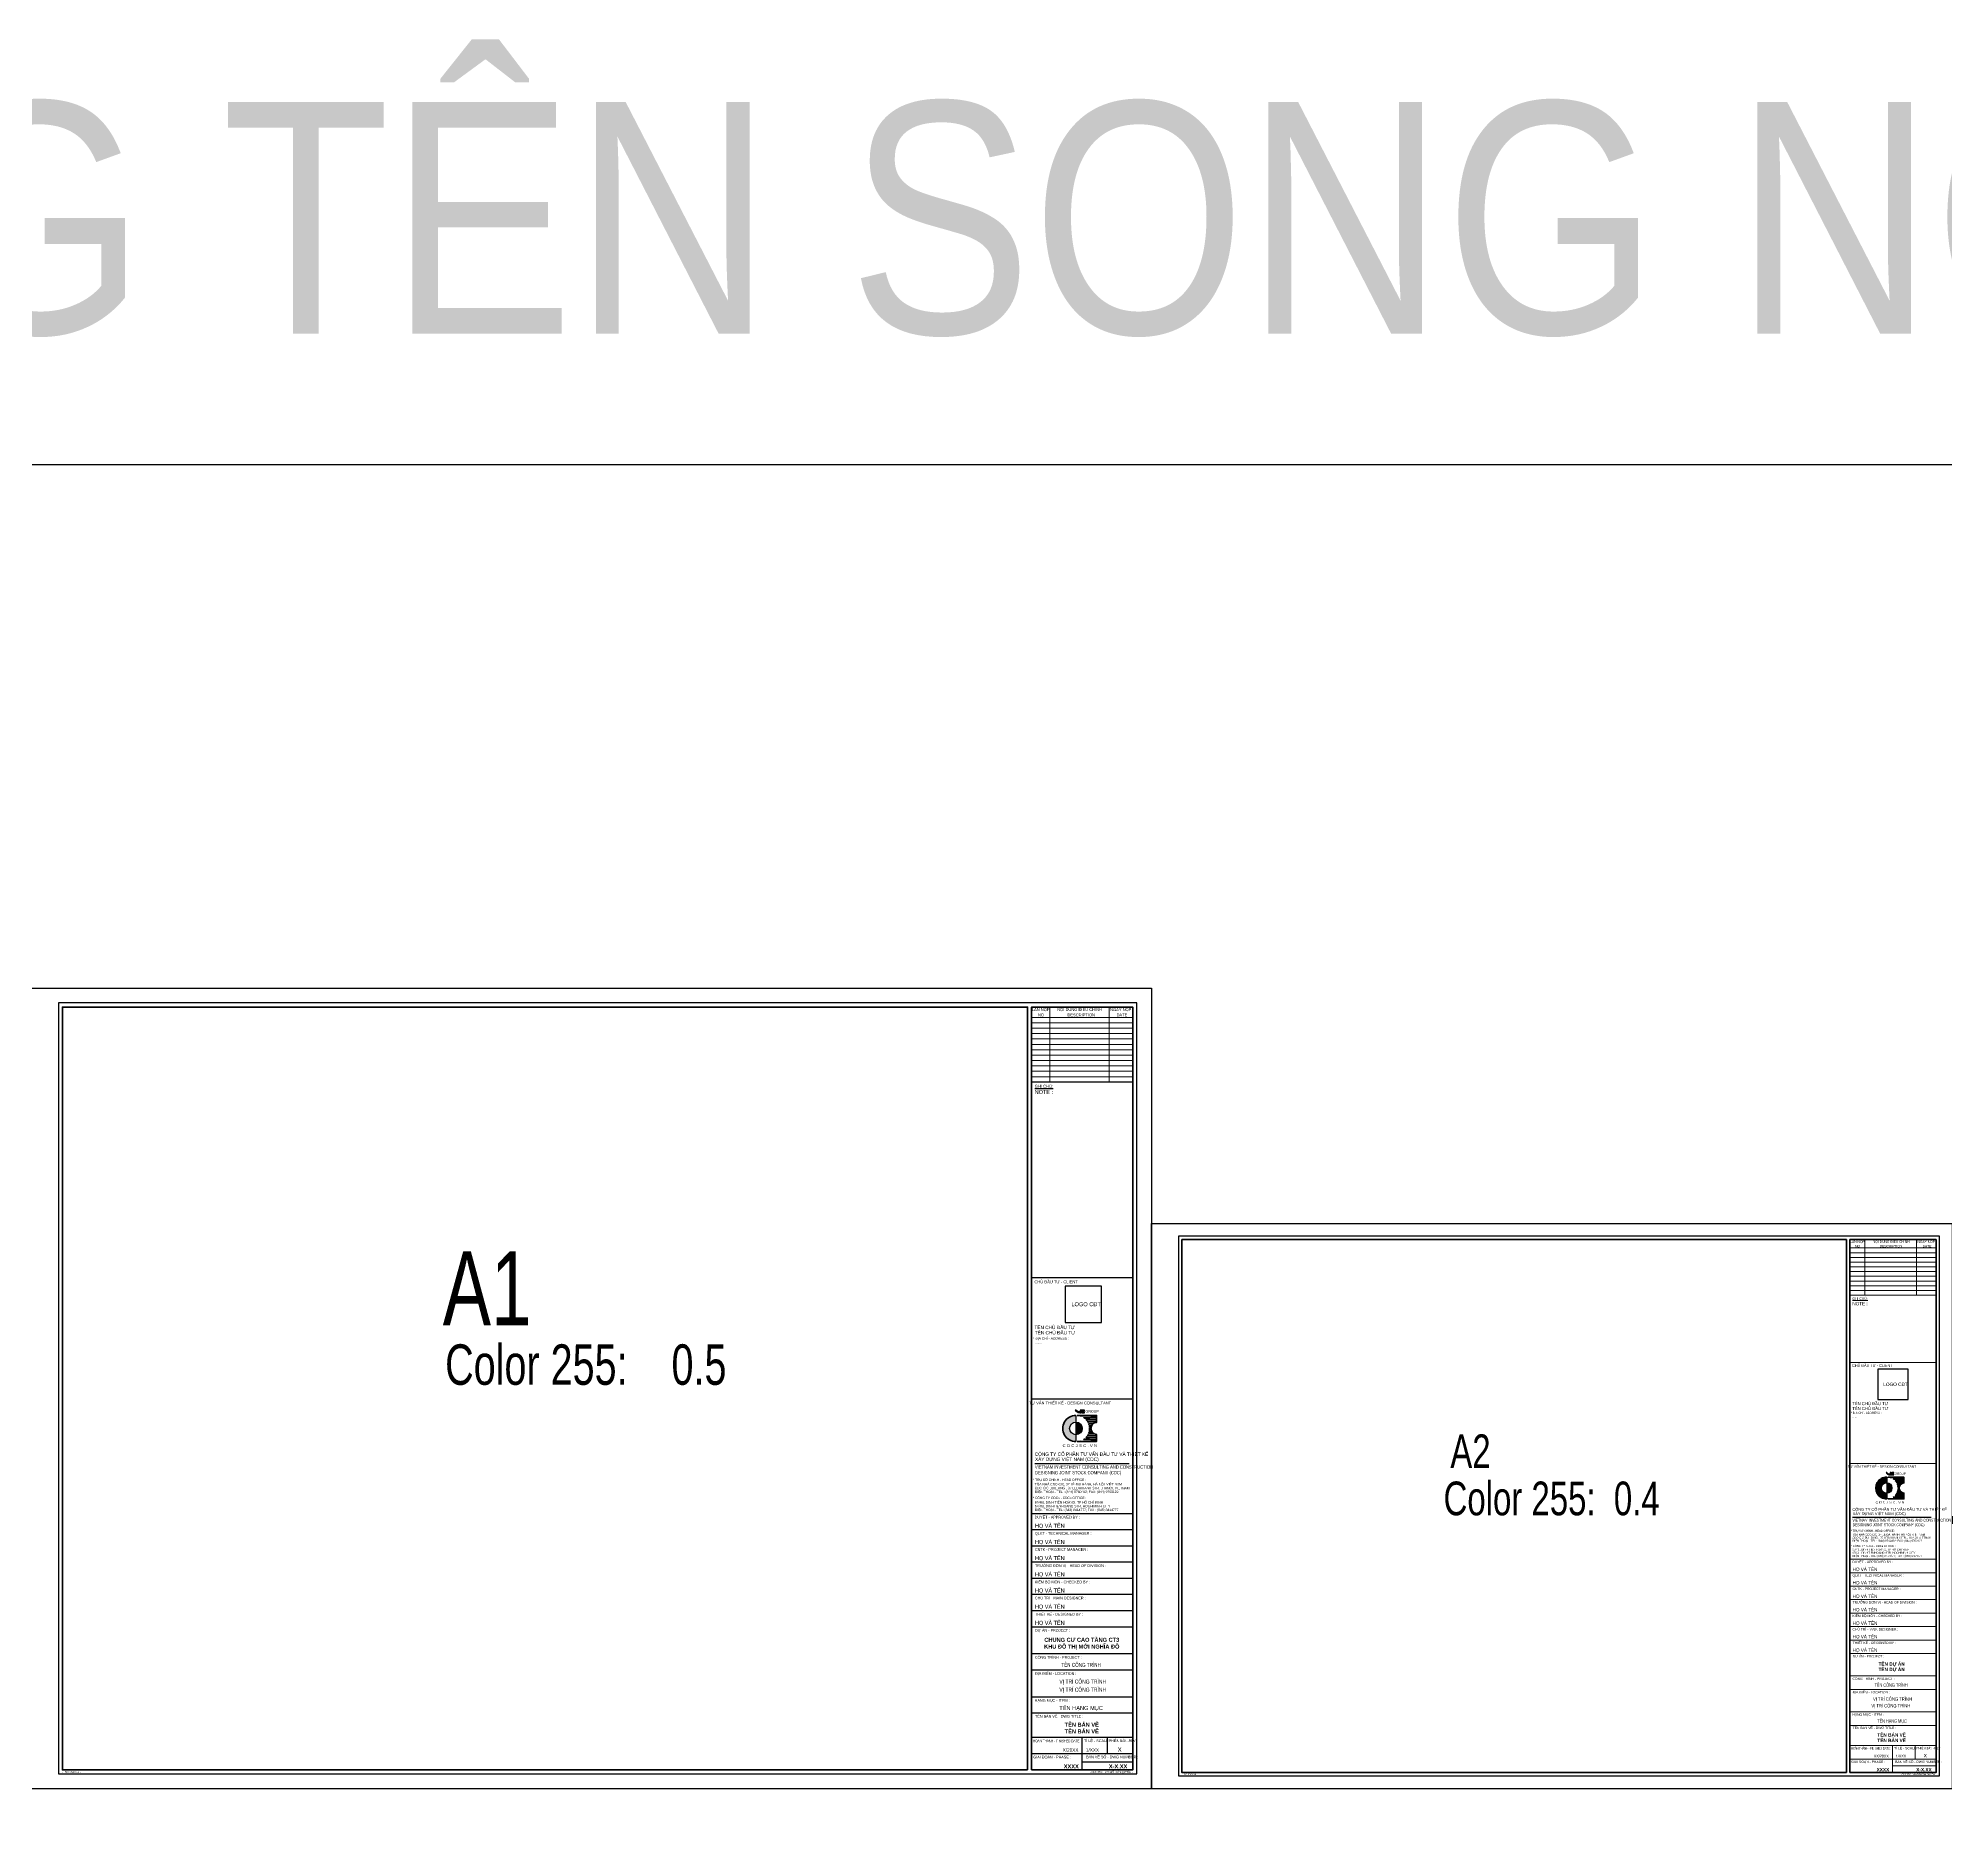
# Model space of a CAD drawing. Header units: millimetres. Extents: x 44 to 16922, y -171 to 5129.
# Drawn here: x 1709 to 3124, y 2794 to 4129 of the extents above; entities that cross this region are included whole.
import ezdxf
from ezdxf.enums import TextEntityAlignment as Align

# ---------------------------------------------------------------- set-up
doc = ezdxf.new("R2010")
doc.units = ezdxf.units.MM
doc.layers.add('CDC -TEXT KHUNG', color=7, linetype='Continuous', lineweight=15)
doc.layers.add('CDC-KHUNGTEN', color=7, linetype='Continuous')
doc.styles.add('Arial', font='arial.ttf', dxfattribs={"width": 0.9, "height": 525})
doc.styles.add('Arial_4', font='arial.ttf', dxfattribs={"width": 0.75, "height": 3})
doc.styles.add('Arial_B_3', font='arialbd.ttf', dxfattribs={"width": 0.75, "height": 3})
doc.styles.add('KT CDC', font='arial.ttf', dxfattribs={"width": 0.85, "height": 200})

# ---------------------------------------------------------------- blocks, each defined once
blk = doc.blocks.new('LOGOmoi')
at = {"layer": 'CDC-KHUNGTEN', "true_color": 0x00fa3e}
h = blk.add_hatch(color=100, dxfattribs=at)
edge = h.paths.add_edge_path()
edge.add_arc((0.02, 0), 1.87, 90, 270)
edge.add_line((0.02, -1.88), (0.02, -3.84))
edge.add_line((0.02, -3.84), (-0.17, -3.84))
edge.add_line((-0.17, -3.84), (-0.36, -3.83))
edge.add_line((-0.36, -3.83), (-0.55, -3.8))
edge.add_line((-0.55, -3.8), (-0.73, -3.77))
edge.add_line((-0.73, -3.77), (-0.92, -3.73))
edge.add_line((-0.92, -3.73), (-1.1, -3.68))
edge.add_line((-1.1, -3.68), (-1.28, -3.62))
edge.add_line((-1.28, -3.62), (-1.45, -3.55))
edge.add_line((-1.45, -3.55), (-1.63, -3.48))
edge.add_line((-1.63, -3.48), (-1.79, -3.39))
edge.add_line((-1.79, -3.39), (-1.96, -3.3))
edge.add_line((-1.96, -3.3), (-2.12, -3.2))
edge.add_line((-2.12, -3.2), (-2.27, -3.09))
edge.add_line((-2.27, -3.09), (-2.42, -2.97))
edge.add_line((-2.42, -2.97), (-2.56, -2.85))
edge.add_line((-2.56, -2.85), (-2.7, -2.72))
edge.add_line((-2.7, -2.72), (-2.83, -2.58))
edge.add_line((-2.83, -2.58), (-2.95, -2.44))
edge.add_line((-2.95, -2.44), (-3.07, -2.29))
edge.add_line((-3.07, -2.29), (-3.18, -2.14))
edge.add_line((-3.18, -2.14), (-3.28, -1.98))
edge.add_line((-3.28, -1.98), (-3.37, -1.81))
edge.add_line((-3.37, -1.81), (-3.46, -1.64))
edge.add_line((-3.46, -1.64), (-3.53, -1.47))
edge.add_line((-3.53, -1.47), (-3.6, -1.3))
edge.add_line((-3.6, -1.3), (-3.66, -1.12))
edge.add_line((-3.66, -1.12), (-3.71, -0.93))
edge.add_line((-3.71, -0.93), (-3.75, -0.75))
edge.add_line((-3.75, -0.75), (-3.79, -0.56))
edge.add_line((-3.79, -0.56), (-3.81, -0.38))
edge.add_line((-3.81, -0.38), (-3.82, -0.19))
edge.add_line((-3.82, -0.19), (-3.83, 0))
edge.add_line((-3.83, 0), (-3.82, 0.19))
edge.add_line((-3.82, 0.19), (-3.81, 0.38))
edge.add_line((-3.81, 0.38), (-3.79, 0.56))
edge.add_line((-3.79, 0.56), (-3.75, 0.75))
edge.add_line((-3.75, 0.75), (-3.71, 0.93))
edge.add_line((-3.71, 0.93), (-3.66, 1.12))
edge.add_line((-3.66, 1.12), (-3.6, 1.3))
edge.add_line((-3.6, 1.3), (-3.53, 1.47))
edge.add_line((-3.53, 1.47), (-3.46, 1.64))
edge.add_line((-3.46, 1.64), (-3.37, 1.81))
edge.add_line((-3.37, 1.81), (-3.28, 1.98))
edge.add_line((-3.28, 1.98), (-3.18, 2.14))
edge.add_line((-3.18, 2.14), (-3.07, 2.29))
edge.add_line((-3.07, 2.29), (-2.95, 2.44))
edge.add_line((-2.95, 2.44), (-2.83, 2.58))
edge.add_line((-2.83, 2.58), (-2.7, 2.72))
edge.add_line((-2.7, 2.72), (-2.56, 2.85))
edge.add_line((-2.56, 2.85), (-2.42, 2.97))
edge.add_line((-2.42, 2.97), (-2.27, 3.09))
edge.add_line((-2.27, 3.09), (-2.12, 3.2))
edge.add_line((-2.12, 3.2), (-1.96, 3.3))
edge.add_line((-1.96, 3.3), (-1.79, 3.39))
edge.add_line((-1.79, 3.39), (-1.63, 3.48))
edge.add_line((-1.63, 3.48), (-1.45, 3.55))
edge.add_line((-1.45, 3.55), (-1.28, 3.62))
edge.add_line((-1.28, 3.62), (-1.1, 3.68))
edge.add_line((-1.1, 3.68), (-0.92, 3.73))
edge.add_line((-0.92, 3.73), (-0.73, 3.77))
edge.add_line((-0.73, 3.77), (-0.55, 3.8))
edge.add_line((-0.55, 3.8), (-0.36, 3.83))
edge.add_line((-0.36, 3.83), (-0.17, 3.84))
edge.add_line((-0.17, 3.84), (0.02, 3.84))
edge.add_line((0.02, 3.84), (0.02, 1.87))
at = {"layer": 'CDC-KHUNGTEN'}
h = blk.add_hatch(color=1, dxfattribs=at)
h.paths.add_polyline_path([(1.46, 5.45), (1.26, 5.45), (1.26, 4.88), (1.21, 4.88, -0.237912), (0.06, 5.45), (-0.2, 5.45, 0.272847), (1.14, 4.66), (1.46, 4.66)])
h.paths.add_polyline_path([(2.59, 5.45), (1.8, 5.45, 0.414214), (1.54, 5.2), (1.54, 4.92, 0.414214), (1.8, 4.66), (2.59, 4.66), (2.59, 4.87), (1.8, 4.87, -0.414214), (1.74, 4.92), (1.74, 5.2, -0.414214), (1.8, 5.25), (2.59, 5.25)])
at = {"layer": 'CDC-KHUNGTEN', "true_color": 0xc20000}
blk.add_hatch(color=12, dxfattribs=at).paths.add_polyline_path([(0.02, 1.87), (0.02, -1.81), (0.02, -1.88, 0.414214), (1.89, 0, 0.414214)])
at = {"layer": 'CDC-KHUNGTEN', "color": 102}
for p, q in [((0.02, 3.84), (0.02, -3.85)), ((0.42, 3.85), (6.1, 3.85)), ((1.28, 3.7), (5.24, 3.7)), ((2.3, 3.24), (6.1, 3.24)), ((2.51, 3.09), (4.01, 3.09)), ((3.03, 2.63), (6.1, 2.63)), ((3.16, 2.49), (3.36, 2.49)), ((3.4, 2.17), (6.1, 2.17)), ((3.49, 2.03), (6.1, 2.03)), ((3.64, 2.78), (6.1, 2.78)), ((3.74, 1.57), (5.37, 1.57)), ((3.8, 1.42), (5.15, 1.42)), ((3.95, 0.96), (4.75, 0.96)), ((3.98, 0.81), (4.66, 0.81)), ((4.05, 0.35), (4.51, 0.35)), ((4.06, 0.2), (4.49, 0.2)), ((4.47, 3.39), (6.1, 3.39)), ((6.1, 3.85), (6.1, 1.81)), ((0.01, -3.84), (0.02, -3.84)), ((0.42, -3.84), (6.1, -3.84)), ((1.28, -3.7), (5.24, -3.7)), ((2.3, -3.24), (6.1, -3.24)), ((2.51, -3.09), (4.01, -3.09)), ((3.03, -2.63), (6.1, -2.63)), ((3.16, -2.49), (3.36, -2.49)), ((3.4, -2.17), (6.1, -2.17)), ((3.49, -2.03), (6.1, -2.03)), ((3.64, -2.78), (6.1, -2.78)), ((3.74, -1.57), (5.37, -1.57)), ((3.8, -1.42), (5.15, -1.42)), ((3.95, -0.96), (4.75, -0.96)), ((3.98, -0.81), (4.66, -0.81)), ((4.05, -0.35), (4.51, -0.35)), ((4.06, -0.2), (4.49, -0.2)), ((4.47, -3.39), (6.1, -3.39)), ((6.1, -1.79), (6.1, -3.84))]:
    blk.add_line(p, q, dxfattribs=at)
at = {"layer": 'CDC-KHUNGTEN', "color": 1}
for points in [[(1.46, 5.45), (1.26, 5.45), (1.26, 4.88), (1.21, 4.88, -0.237912), (0.06, 5.45), (-0.2, 5.45, 0.272847), (1.14, 4.66), (1.46, 4.66)], [(2.59, 5.45), (1.8, 5.45, 0.414214), (1.54, 5.2), (1.54, 4.92, 0.414214), (1.8, 4.66), (2.59, 4.66), (2.59, 4.87), (1.8, 4.87, -0.414214), (1.74, 4.92), (1.74, 5.2, -0.414214), (1.8, 5.25), (2.59, 5.25)]]:
    blk.add_lwpolyline(points, format="xyb", close=True, dxfattribs=at)
at = {"layer": 'CDC-KHUNGTEN', "color": 7, "lineweight": 40}
blk.add_lwpolyline([(0.42, 3.85), (6.1, 3.85), (6.1, 1.81, 0.905134), (6.1, -1.79), (6.1, -3.84), (0.42, -3.84)], format="xyb", dxfattribs=at)
at = {"layer": 'CDC-KHUNGTEN', "color": 102}
blk.add_circle((0.02, 0), 1.87, dxfattribs=at)
at = {"layer": 'CDC-KHUNGTEN', "color": 7, "lineweight": 40}
blk.add_arc((0, 0), 3.85, 89.7449, 270.2551, dxfattribs=at)
at = {"layer": 'CDC-KHUNGTEN', "color": 112}
blk.add_ellipse((0.22, 0), major_axis=(-2.72, 2.72), ratio=1, start_param=-1.064136, end_param=-0.838054, dxfattribs=at)
at = {"layer": 'CDC-KHUNGTEN', "color": 102}
for centre, major_axis, start_param, end_param in [((0.22, 0), (-2.72, 2.72), -1.423028, -1.355019), ((0.22, 0), (2.72, 2.72), 6.199614, 6.251308), ((6.3, 0), (-2.72, 2.72), 0.083571, 0.124553), ((0.22, 0), (-2.72, 2.72), 4.527318, 4.587836), ((0.22, 0), (-2.72, 2.72), 4.346177, 4.481253), ((6.3, 0), (-2.72, 2.72), -0.147768, -0.022458), ((0.22, 0), (-2.72, 2.72), 4.178765, 4.304301), ((0.22, 0), (2.72, 2.72), 5.589142, 5.7099), ((0.22, 0), (2.72, 2.72), 5.445131, 5.550443), ((6.3, 0), (2.72, 2.72), 1.064136, 1.278853), ((6.27, 0.01), (1.28, 1.28), 0.884906, 3.827483), ((0.22, 0.01), (2.72, 2.72), 3.979647, 4.205729), ((0.22, 0), (-2.72, 2.72), 2.925816, 2.993825), ((0.22, 0), (-2.72, 2.72), 3.17347, 3.225164), ((0.22, 0), (2.72, 2.72), 4.836942, 4.89746), ((6.3, 0), (-2.72, 2.72), 1.446243, 1.487225), ((0.22, 0), (2.72, 2.72), 4.943525, 5.078601), ((6.3, 0), (-2.72, 2.72), 1.538919, 1.718564), ((0.22, 0), (-2.72, 2.72), 3.549681, 3.675216), ((0.22, 0), (-2.72, 2.72), 3.714878, 3.835636), ((6.3, 0), (2.72, 2.72), 3.433536, 3.648253)]:
    blk.add_ellipse(centre, major_axis=major_axis, ratio=1, start_param=start_param, end_param=end_param, dxfattribs=at)
at = {"layer": 'CDC-KHUNGTEN', "color": 1, "style": 'KT CDC', "width": 0.85}
blk.add_text('GROUP', height=0.792, dxfattribs=at).set_placement((2.85, 4.67))
at = {"layer": 'CDC-KHUNGTEN', "color": 102, "style": 'KT CDC', "width": 1.15}
blk.add_text('C D C J S C . V N', height=0.8, dxfattribs=at).set_placement((-3.92, -5.47))
blk = doc.blocks.new('KHUNG DOC A2')
at = {"layer": 'CDC-KHUNGTEN'}
blk.add_line((-64.5, 192), (-6.2, 192), dxfattribs=at)
at = {"layer": 'CDC-KHUNGTEN', "lineweight": 20}
for p, q in [((-2.5, 160.8), (-66.5, 160.8)), ((-2.5, 150.8), (-66.5, 150.8)), ((-2.5, 140.8), (-66.5, 140.8)), ((-2.5, 130.8), (-66.5, 130.8)), ((-2.5, 120.8), (-66.5, 120.8)), ((-2.5, 110.8), (-66.5, 110.8)), ((-2.5, 100.8), (-66.5, 100.8)), ((-2.5, 90.8), (-66.5, 90.8)), ((-2.5, 74.2), (-66.5, 74.2)), ((-2.5, 64.2), (-66.5, 64.2)), ((-2.5, 47.5), (-66.5, 47.5)), ((-2.5, 37.5), (-66.5, 37.5)), ((-2.5, 22.5), (-66.5, 22.5)), ((-34.8, 2.5), (-34.8, 22.5)), ((-18, 12.5), (-18, 22.5)), ((-2.5, 12.5), (-66.5, 12.5)), ((-34.8, 7.5), (-2.5, 7.5))]:
    blk.add_line(p, q, dxfattribs=at)
at = {"layer": 'CDC-KHUNGTEN', "xscale": 2.09492374791903, "yscale": 2.09492374791903, "zscale": 2.09492374791903}
blk.add_blockref('LOGOmoi', (-39.2, 213.6), dxfattribs=at)
at = {"layer": 'CDC -TEXT KHUNG', "style": 'Arial_B_3', "width": 0.8}
for s, p in [('TÊN DỰ ÁN', (-35.5, 81.8)), ('TÊN DỰ ÁN', (-35.5, 77.8)), ('TÊN BẢN VẼ', (-35.5, 29.2)), ('TÊN BẢN VẼ', (-35.5, 25.1))]:
    blk.add_text(s, height=2.5, dxfattribs=at).set_placement(p, align=Align.CENTER)
at = {"layer": 'CDC -TEXT KHUNG', "style": 'KT CDC', "width": 1.15}
for s, p in [('- ISO 06/2019 -', (-562, 0.6)), ('- CDCJSC . VN GIỮ BẢN QUYỂN -', (-29.1, 0.6))]:
    blk.add_text(s, height=1.047, dxfattribs=at).set_placement(p)
at = {"layer": 'CDC -TEXT KHUNG', "style": 'Arial_B_3', "width": 0.8}
for s, p in [('XXXX', (-37.3, 3.4)), ('X-X.XX', (-5.8, 3.4))]:
    blk.add_text(s, height=2.5, dxfattribs=at).set_placement(p, align=Align.RIGHT)
at = {"layer": 'CDC-KHUNGTEN'}
for s, height, style, width, p in [('CÔNG TY CỔ PHẦN TƯ VẤN ÐẦU TƯ VÀ THIẾT KẾ', 2.083, 'KT CDC', 0.84, (-64.6, 196.7)), ('VIETNAM INVESTMENT CONSULTING AND CONSTRUCTION ', 2.083, 'KT CDC', 0.7, (-64.5, 188.7)), ('XÂY DỰNG VIỆT NAM (CDC)', 2.083, 'KT CDC', 0.84, (-64.4, 193.5)), ('DESIGNING JOINT STOCK COMPANY (CDC)', 2.083, 'KT CDC', 0.7, (-64.4, 185.3)), ('* TRỤ SỞ CHÍNH - HEAD OFFICE :', 1.5, 'KT CDC', 0.85, (-65.7, 181.1)), ('* CÔNG TY CDCs - CDCs OFFICE :', 1.5, 'KT CDC', 0.85, (-65.7, 169.9)), ('TÒA NHÀ CDC-CIC, 37 LÊ ĐẠI HÀNH, HÀ NỘI, VIỆT NAM', 1.5, 'KT CDC', 0.85, (-64.6, 178.3)), ('CDC-CIC BUILDING , 37 LEDAIHANH STR. , HANOI, VIETNAM', 1.5, 'KT CDC', 0.85, (-64.6, 176)), ('ĐIỆN THOẠI - TEL : (844) 9760402; FAX: (844) 9763122', 1.5, 'KT CDC', 0.85, (-64.5, 173.7)), ('67/46L ĐINH TIÊN HOÀNG, TP HỒ CHÍ MINH', 1.5, 'KT CDC', 0.85, (-64.6, 167.2)), ('67/46L DINHTIENHOANG STR, HOCHIMINH CITY', 1.5, 'KT CDC', 0.85, (-64.6, 164.8)), ('ĐIỆN THOẠI - TEL: (848) 8414777; FAX : (848) 8414777', 1.5, 'KT CDC', 0.85, (-64.5, 162.5)), ('DUYỆT - APPROVED BY :', 1.8, 'Arial', 0.8, (-64.6, 157.9)), ('QLKT - TECHNICAL MANAGER :', 1.8, 'Arial', 0.8, (-64.5, 147.9)), ('CNTK - PROJECT MANAGER :', 1.8, 'Arial', 0.8, (-64.5, 137.9)), ('TRƯỞNG ĐƠN VỊ - HEAD OF DIVISION :', 1.8, 'Arial', 0.8, (-64.5, 127.9)), ('KIỂM BỘ MÔN - CHECKED BY :', 1.8, 'Arial', 0.8, (-64.6, 117.9)), ('CHỦ TRÌ - MAIN DESIGNER :', 1.8, 'Arial', 0.8, (-64.5, 107.9)), ('THIẾT KẾ - DESIGNED BY :', 1.8, 'Arial', 0.8, (-64.4, 97.9)), ('DỰ ÁN - PROJECT :  ', 1.8, 'Arial', 0.8, (-64.4, 87.9)), ('CÔNG TRÌNH - PROJECT :  ', 1.8, 'Arial', 0.8, (-64.5, 71.2)), ('ĐỊA ĐIỂM - LOCATION :', 1.8, 'Arial', 0.8, (-64.4, 61.2)), ('HẠNG MỤC - ITEM : ', 1.8, 'Arial', 0.8, (-64.6, 44.6)), ('TÊN BẢN VẼ - DWG TITLE :', 1.8, 'Arial', 0.8, (-64.4, 34.8)), ('TỈ LỆ - SCALE :', 1.8, 'Arial', 0.8, (-33.7, 19.7)), ('PHIÊN BẢN -REV', 1.8, 'Arial', 0.7, (-17.1, 19.7)), ('GIAI ĐOẠN - PHASE :', 1.8, 'Arial', 0.8, (-65.5, 9.6)), ('BẢN VẼ SỐ - DWG NUMBER :', 1.8, 'Arial', 0.8, (-32.9, 9.6))]:
    blk.add_text(s, height=height, dxfattribs=dict(at, style=style, width=width)).set_placement(p)
at = {"layer": 'CDC-KHUNGTEN', "style": 'Arial'}
for s, width, p in [('VỊ TRÍ CÔNG TRÌNH', 0.7, (-34.9, 55.8)), ('TÊN CÔNG TRÌNH', 0.65, (-35.9, 66.2)), ('VỊ TRÍ CÔNG TRÌNH', 0.7, (-36.1, 50.8)), ('TÊN HẠNG MỤC', 0.65, (-35.2, 39.5))]:
    blk.add_text(s, height=2.5, dxfattribs=dict(at, width=width)).set_placement(p, align=Align.CENTER)
at = {"layer": 'CDC-KHUNGTEN', "style": 'Arial', "width": 0.754301}
blk.add_text('HOÀN THÀNH - FINISHED DATE :', height=1.8, dxfattribs=at).set_placement((-65.6, 19.6), (-35.9, 19.6), align=Align.FIT)
at = {"layer": 'CDC-KHUNGTEN', "style": 'Arial', "width": 0.9}
for s, p in [('XX/20XX', (-37.6, 13.7)), ('1/XXX', (-24.7, 13.7))]:
    blk.add_text(s, height=2, dxfattribs=at).set_placement(p, align=Align.RIGHT)
at = {"layer": 'CDC-KHUNGTEN', "style": 'KT CDC'}
blk.add_text('X', height=2.67, dxfattribs=at).set_placement((-9.3, 13.7), align=Align.RIGHT)
at = {"layer": 'CDC-KHUNGTEN', "char_height": 2.5, "width": 38.532, "attachment_point": 1, "line_spacing_factor": 0.941778, "style": 'KT CDC'}
for insert in [(-64.4, 154.6), (-64.4, 144.6), (-64.4, 134.6), (-64.4, 124.6), (-64.4, 114.6), (-64.4, 104.6), (-64.4, 94.6)]:
    blk.add_mtext('HỌ VÀ TÊN', dxfattribs=dict(at, insert=insert))
blk = doc.blocks.new('CDTA1')
at = {"layer": 'CDC-KHUNGTEN', "lineweight": 25}
blk.add_line((0, 90), (-75, 90), dxfattribs=at)
at = {"layer": 'CDC-KHUNGTEN'}
blk.add_lwpolyline([(-23.1, 57), (-23.1, 83.8), (-50.1, 83.8), (-50.1, 57)], close=True, dxfattribs=at)
for s, height, style, width, p in [('CHỦ ĐẦU TƯ - CLIENT', 2.2, 'KT CDC', 0.85, (-72.9, 86)), ('LOGO CĐT', 3, 'Arial', 0.8, (-45.5, 69)), ('* ĐỊA CHỈ - ADDRESS :', 1.8, 'KT CDC', 0.8, (-74, 44.2)), ('TÊN CHỦ ĐẦU TƯ', 2.5, 'KT CDC', 0.84, (-72.9, 52)), ('TÊN CHỦ ĐẦU TƯ', 2.5, 'KT CDC', 0.84, (-72.7, 48.1)), ('........', 1.8, 'KT CDC', 0.8, (-72.7, 41))]:
    blk.add_text(s, height=height, dxfattribs=dict(at, style=style, width=width)).set_placement(p)
blk = doc.blocks.new('KHUNG DOC A1')
at = {"layer": 'CDC-KHUNGTEN', "lineweight": 25}
for p, q in [((-3, 278), (-78, 278)), ((-3, 193), (-78, 193)), ((-3, 181), (-78, 181)), ((-3, 169), (-78, 169)), ((-3, 157), (-78, 157)), ((-3, 145), (-78, 145)), ((-3, 133), (-78, 133)), ((-3, 121), (-78, 121)), ((-3, 109), (-78, 109)), ((-3, 89), (-78, 89)), ((-3, 77), (-78, 77)), ((-3, 57), (-78, 57)), ((-3, 45), (-78, 45)), ((-3, 27), (-78, 27)), ((-3, 15), (-78, 15)), ((-40.5, 3), (-40.5, 27)), ((-21.7, 15), (-21.7, 27)), ((-40.5, 9), (-3, 9))]:
    blk.add_line(p, q, dxfattribs=at)
at = {"layer": 'CDC-KHUNGTEN'}
blk.add_line((-75.6, 230.4), (-5.7, 230.4), dxfattribs=at)
at = {"layer": 'CDC-KHUNGTEN', "xscale": 2.513908497502836, "yscale": 2.513908497502836, "zscale": 2.513908497502836}
blk.add_blockref('LOGOmoi', (-45.2, 256.3), dxfattribs=at)
at = {"layer": 'CDC -TEXT KHUNG', "style": 'Arial_B_3', "width": 0.8}
for s, p in [('CHUNG CƯ CAO TẦNG CT3', (-40.8, 98)), ('KHU ĐÔ THỊ MỚI NGHĨA ĐÔ', (-40.8, 93)), ('TÊN BẢN VẼ', (-40.8, 35)), ('TÊN BẢN VẼ', (-40.8, 30))]:
    blk.add_text(s, height=3, dxfattribs=at).set_placement(p, align=Align.CENTER)
at = {"layer": 'CDC -TEXT KHUNG', "style": 'KT CDC', "width": 1.15}
for s, p in [('- ISO 06/2019 -', (-797.1, 0.8)), ('- CDCJSC . VN GIỮ BẢN QUYỂN -', (-34.8, 0.8))]:
    blk.add_text(s, height=1.257, dxfattribs=at).set_placement(p)
at = {"layer": 'CDC -TEXT KHUNG', "style": 'Arial_B_3', "width": 0.8}
for s, p in [('XXXX', (-43, 4.1)), ('X-X.XX', (-7, 4.1))]:
    blk.add_text(s, height=3, dxfattribs=at).set_placement(p, align=Align.RIGHT)
at = {"layer": 'CDC-KHUNGTEN'}
for s, height, style, width, p in [('CÔNG TY CỔ PHẦN TƯ VẤN ÐẦU TƯ VÀ THIẾT KẾ', 2.5, 'KT CDC', 0.84, (-75.7, 236)), ('VIETNAM INVESTMENT CONSULTING AND CONSTRUCTION ', 2.5, 'KT CDC', 0.7, (-75.6, 226.5)), ('XÂY DỰNG VIỆT NAM (CDC)', 2.5, 'KT CDC', 0.84, (-75.5, 232.2)), ('* TRỤ SỞ CHÍNH - HEAD OFFICE :', 1.8, 'KT CDC', 0.85, (-77.1, 217.3)), ('TÒA NHÀ CDC-CIC, 37 LÊ ĐẠI HÀNH, HÀ NỘI, VIỆT NAM', 1.8, 'KT CDC', 0.85, (-75.7, 214)), ('CDC-CIC BUILDING , 37 LEDAIHANH STR. , HANOI, VIETNAM', 1.8, 'KT CDC', 0.85, (-75.7, 211.2)), ('DESIGNING JOINT STOCK COMPANY (CDC)', 2.5, 'KT CDC', 0.7, (-75.5, 222.3)), ('* CÔNG TY CDCs - CDCs OFFICE :', 1.8, 'KT CDC', 0.85, (-77.1, 203.9)), ('ĐIỆN THOẠI - TEL : (844) 9760402; FAX: (844) 9763122', 1.8, 'KT CDC', 0.85, (-75.6, 208.4)), ('67/46L ĐINH TIÊN HOÀNG, TP HỒ CHÍ MINH', 1.8, 'KT CDC', 0.85, (-75.7, 200.6)), ('67/46L DINHTIENHOANG STR, HOCHIMINH CITY', 1.8, 'KT CDC', 0.85, (-75.7, 197.8)), ('ĐIỆN THOẠI - TEL: (848) 8414777; FAX : (848) 8414777', 1.8, 'KT CDC', 0.85, (-75.6, 195)), ('DUYỆT - APPROVED BY :', 2, 'Arial', 0.8, (-75.7, 189.5)), ('QLKT - TECHNICAL MANAGER :', 2, 'Arial', 0.8, (-75.6, 177.5)), ('CNTK - PROJECT MANAGER :', 2, 'Arial', 0.8, (-75.6, 165.5)), ('TRƯỞNG ĐƠN VỊ - HEAD OF DIVISION :', 2, 'Arial', 0.8, (-75.6, 153.5)), ('KIỂM BỘ MÔN - CHECKED BY :', 2, 'Arial', 0.8, (-75.7, 141.4)), ('CHỦ TRÌ - MAIN DESIGNER :', 2, 'Arial', 0.8, (-75.6, 129.5)), ('THIẾT KẾ - DESIGNED BY :', 2, 'Arial', 0.8, (-75.5, 117.5)), ('DỰ ÁN - PROJECT :  ', 2, 'Arial', 0.8, (-75.5, 105.5)), ('CÔNG TRÌNH - PROJECT :  ', 2, 'Arial', 0.8, (-75.6, 85.5)), ('ĐỊA ĐIỂM - LOCATION :', 2, 'Arial', 0.8, (-75.5, 73.5)), ('HẠNG MỤC - ITEM : ', 2, 'Arial', 0.8, (-75.7, 53.5)), ('TÊN BẢN VẼ - DWG TITLE :', 2, 'Arial', 0.8, (-75.5, 41.7)), ('TỈ LỆ - SCALE :', 2, 'Arial', 0.8, (-39.2, 23.6)), ('BẢN VẼ SỐ - DWG NUMBER :', 2, 'Arial', 0.8, (-37.6, 11.6)), ('PHIÊN BẢN -REV', 2, 'Arial', 0.7, (-20.6, 23.6)), ('GIAI ĐOẠN - PHASE :', 2, 'Arial', 0.8, (-76.8, 11.5))]:
    blk.add_text(s, height=height, dxfattribs=dict(at, style=style, width=width)).set_placement(p)
at = {"layer": 'CDC-KHUNGTEN', "style": 'Arial'}
for s, width, p in [('VỊ TRÍ CÔNG TRÌNH', 0.7, (-40.1, 67)), ('TÊN CÔNG TRÌNH', 0.65, (-41.3, 79.4)), ('VỊ TRÍ CÔNG TRÌNH', 0.7, (-40.1, 61)), ('TÊN HẠNG MỤC', 0.8, (-41.3, 47.4))]:
    blk.add_text(s, height=3, dxfattribs=dict(at, width=width)).set_placement(p, align=Align.CENTER)
at = {"layer": 'CDC-KHUNGTEN', "style": 'Arial', "width": 0.814645}
blk.add_text('HOÀN THÀNH - FINISHED DATE :', height=2, dxfattribs=at).set_placement((-77, 23.5), (-41.3, 23.5), align=Align.FIT)
at = {"layer": 'CDC-KHUNGTEN', "style": 'Arial', "width": 0.9}
for s, p in [('X/20XX', (-43.3, 16.5)), ('1/XXX', (-28, 16.5))]:
    blk.add_text(s, height=2.5, dxfattribs=at).set_placement(p, align=Align.RIGHT)
at = {"layer": 'CDC-KHUNGTEN', "style": 'KT CDC'}
blk.add_text('X', height=3.2, dxfattribs=at).set_placement((-11.2, 16.5), align=Align.RIGHT)
at = {"layer": 'CDC-KHUNGTEN', "char_height": 3, "attachment_point": 1}
for s, insert, width, line_spacing_factor, style in [('HỌ VÀ TÊN', (-75.5, 185.6), 46.239, 0.941778, 'KT CDC'), ('HỌ VÀ TÊN', (-75.5, 173.6), 46.239, 0.941778, 'KT CDC'), ('HỌ VÀ TÊN', (-75.5, 161.6), 46.239, 0.941778, 'KT CDC'), ('HỌ VÀ TÊN', (-75.5, 149.6), 46.239, 0.941778, 'KT CDC'), ('HỌ VÀ TÊN', (-75.5, 137.6), 46.239, 0.941778, 'KT CDC'), ('HỌ VÀ TÊN', (-75.5, 125.6), 46.239, 0.941778, 'KT CDC'), ('{\\W0.85;HỌ VÀ TÊN}', (-75.5, 113.6), 40.928, 0.8, 'Arial')]:
    blk.add_mtext(s, dxfattribs=dict(at, insert=insert, width=width, line_spacing_factor=line_spacing_factor, style=style))
blk = doc.blocks.new('CDTA2')
at = {"layer": 'CDC-KHUNGTEN', "lineweight": 20}
blk.add_line((64, 75), (0, 75), dxfattribs=at)
at = {"layer": 'CDC-KHUNGTEN'}
blk.add_lwpolyline([(43.3, 47.5), (43.3, 70), (20.8, 70), (20.8, 47.5)], close=True, dxfattribs=at)
for s, height, style, width, p in [('CHỦ ĐẦU TƯ - CLIENT', 2, 'Arial', 0.8, (1.7, 71.7)), ('LOGO CĐT', 2.5, 'Arial', 0.8, (24.8, 57.5)), ('TÊN CHỦ ĐẦU TƯ', 2.286, 'KT CDC', 0.78, (1.8, 43.3)), ('TÊN CHỦ ĐẦU TƯ', 2.286, 'KT CDC', 0.78, (1.9, 39.7)), ('* ĐỊA CHỈ - ADDRESS :', 1.571, 'KT CDC', 0.85, (0.8, 36.8)), ('......', 1.57, 'KT CDC', 0.75, (1.9, 34))]:
    blk.add_text(s, height=height, dxfattribs=dict(at, style=style, width=width)).set_placement(p)

msp = doc.modelspace()

# ---------------------------------------------------------------- linework, layer by layer
msp.add_lwpolyline([(44.4, 3812.9), (3968.2, 3812.9), (3968.2, 1440.9), (44.4, 1440.9)], close=True)
at = {"layer": 'CDC-KHUNGTEN', "lineweight": 9}
for p, q in [((2521, 3402.8), (2446, 3402.8)), ((2521, 3398.8), (2446, 3398.8)), ((2459.5, 3410.5), (2459.5, 3354.8)), ((2503.5, 3410.5), (2503.5, 3354.8)), ((2521, 3394.8), (2446, 3394.8)), ((2521, 3390.8), (2446, 3390.8)), ((2521, 3386.8), (2446, 3386.8)), ((2521, 3382.8), (2446, 3382.8)), ((2521, 3378.8), (2446, 3378.8)), ((2521, 3374.8), (2446, 3374.8)), ((2521, 3370.8), (2446, 3370.8)), ((2521, 3366.8), (2446, 3366.8)), ((2521, 3362.8), (2446, 3362.8)), ((2521, 3358.8), (2446, 3358.8)), ((3117, 3231.7), (3053, 3231.7)), ((3117, 3228.2), (3053, 3228.2)), ((3064.2, 3238), (3064.2, 3196.7)), ((3102.4, 3238), (3102.4, 3196.7)), ((3117, 3224.7), (3053, 3224.7)), ((3117, 3221.2), (3053, 3221.2)), ((3117, 3217.7), (3053, 3217.7)), ((3117, 3214.2), (3053, 3214.2)), ((3117, 3210.7), (3053, 3210.7)), ((3117, 3207.2), (3053, 3207.2)), ((3117, 3203.7), (3053, 3203.7)), ((3117, 3200.2), (3053, 3200.2)), ((3117, 3196.7), (3053, 3196.7))]:
    msp.add_line(p, q, dxfattribs=at)
at = {"layer": 'CDC-KHUNGTEN', "lineweight": 25}
msp.add_line((2521, 3354.8), (2446, 3354.8), dxfattribs=at)
at = {"layer": 'CDC-KHUNGTEN', "lineweight": 20}
msp.add_line((3117, 3071.8), (3053, 3071.8), dxfattribs=at)
at = {"layer": 'CDC-KHUNGTEN', "color": 8}
for points in [[(2444.9, 2841.5), (2524, 2841.5), (2524, 3413.5), (1724, 3413.5), (1724, 2841.5), (2444.9, 2841.5)], [(3052.1, 2840), (3119.5, 2840), (3119.5, 3240.5), (2555, 3240.5), (2555, 2840), (3052.1, 2840)]]:
    msp.add_lwpolyline(points, dxfattribs=at)
at = {"layer": 'CDC-KHUNGTEN', "color": 255, "lineweight": 60}
msp.add_lwpolyline([(2443, 2844.5), (2443, 3410.5), (1727, 3410.5), (1727, 2844.5), (2443, 2844.5)], close=True, dxfattribs=at)
msp.add_lwpolyline([(2446, 2844.5), (2521, 2844.5), (2521, 3410.5), (2446, 3410.5), (2446, 2844.5)], dxfattribs=at)
at = {"layer": 'CDC-KHUNGTEN', "color": 255, "lineweight": 50}
msp.add_lwpolyline([(3050.5, 2842.5), (3050.5, 3238), (2557.5, 3238), (2557.5, 2842.5), (3050.5, 2842.5)], close=True, dxfattribs=at)
msp.add_lwpolyline([(3053, 2842.5), (3117, 2842.5), (3117, 3238), (3053, 3238), (3053, 2842.5)], dxfattribs=at)
at = {"layer": 'Defpoints', "color": 1, "ltscale": 0.2}
for points in [[(1694, 2830.5), (1694, 3424.5), (2535, 3424.5), (2535, 2830.5), (1694, 2830.5)], [(2535, 2830.5), (2535, 3250), (3129, 3250), (3129, 2830.5), (2535, 2830.5)]]:
    msp.add_lwpolyline(points, close=True, dxfattribs=at)

# ---------------------------------------------------------------- block references
at = {"layer": 'CDC-KHUNGTEN'}
for name, p in [('CDTA1', (2521, 3119.5)), ('CDTA2', (3053, 3071.8)), ('KHUNG DOC A1', (2524, 2841.5)), ('KHUNG DOC A2', (3119.5, 2840))]:
    msp.add_blockref(name, p, dxfattribs=at)

# ---------------------------------------------------------------- texts
at = {"color": 6, "style": 'KT CDC', "width": 0.85}
msp.add_text('KHUNG TÊN SONG NGỮ', height=171.875, dxfattribs=at).set_placement((1051.6, 3910))
at = {"layer": 'CDC -TEXT KHUNG', "color": 7}
for s, height, style, width, p in [('NO', 2.2, 'KT CDC', 0.85, (2450.7, 3403.5)), ('DESCRIPTION', 2.2, 'KT CDC', 0.85, (2472.6, 3403.5)), ('DATE', 2.2, 'KT CDC', 0.85, (2509, 3403.5)), ('A1', 55, 'KT CDC', 0.7, (2009.1, 3174.2)), ('NO', 1.8, 'KT CDC', 0.85, (3056.9, 3232.2)), ('DESCRIPTION', 1.8, 'KT CDC', 0.85, (3075.2, 3232.2)), ('DATE', 1.8, 'KT CDC', 0.85, (3107, 3232.2)), ('NOTE :', 2.5, 'Arial_4', 0.85, (3054.9, 3189.2)), ('Color 255:    0.5', 30, 'KT CDC', 0.7, (2010.9, 3130.2))]:
    msp.add_text(s, height=height, dxfattribs=dict(at, style=style, width=width)).set_placement(p)
at = {"layer": 'CDC -TEXT KHUNG', "style": 'KT CDC', "width": 0.85}
for height, p in [(2.2, (2474.6, 3115.6)), (1.833, (3076.9, 3068.6))]:
    msp.add_text('TƯ VẤN THIẾT KẾ - DESIGN CONSULTANT', height=height, dxfattribs=at).set_placement(p, align=Align.CENTER)
at = {"layer": 'CDC -TEXT KHUNG', "style": 'KT CDC', "width": 0.7}
for s, p in [('A2', (2756.6, 3068.4)), ('A2', (2756.6, 3068.4)), ('Color 255:  0.4', (2751.6, 3033.4))]:
    msp.add_text(s, height=25, dxfattribs=at).set_placement(p)
at = {"layer": 'CDC -TEXT KHUNG', "attachment_point": 2, "line_spacing_factor": 0.941778, "style": 'KT CDC'}
for s, insert, char_height, width in [('LẦN NỘP', (2452.7, 3409.7), 2.2, 14.642), ('NỘI DUNG ĐIỀU CHỈNH', (2481.6, 3409.7), 2.2, 36.997), ('NGÀY NỘP', (2512.1, 3409.7), 2.2, 17.556), ('LẦN NỘP', (3058.6, 3237.3), 1.8, 12.202), ('NỘI DUNG ĐIỀU CHỈNH', (3083.7, 3237.3), 1.8, 26.901), ('NGÀY NỘP', (3109.6, 3237.3), 1.8, 26.901)]:
    msp.add_mtext(s, dxfattribs=dict(at, insert=insert, char_height=char_height, width=width))
at = {"layer": 'CDC -TEXT KHUNG', "insert": (3054.9, 3195), "char_height": 1.833, "width": 15.683, "attachment_point": 1, "style": 'Arial'}
msp.add_mtext('{\\LGHI CHÚ:}', dxfattribs=at)
at = {"layer": 'CDC-KHUNGTEN', "style": 'Arial_4', "width": 0.85}
msp.add_text('NOTE :', height=3, dxfattribs=at).set_placement((2448.3, 3345.9))
at = {"layer": 'CDC-KHUNGTEN', "insert": (2448.3, 3352.8), "char_height": 2.2, "width": 18.82, "attachment_point": 1, "style": 'Arial'}
msp.add_mtext('{\\LGHI CHÚ:}', dxfattribs=at)

doc.saveas('drawing.dxf')
